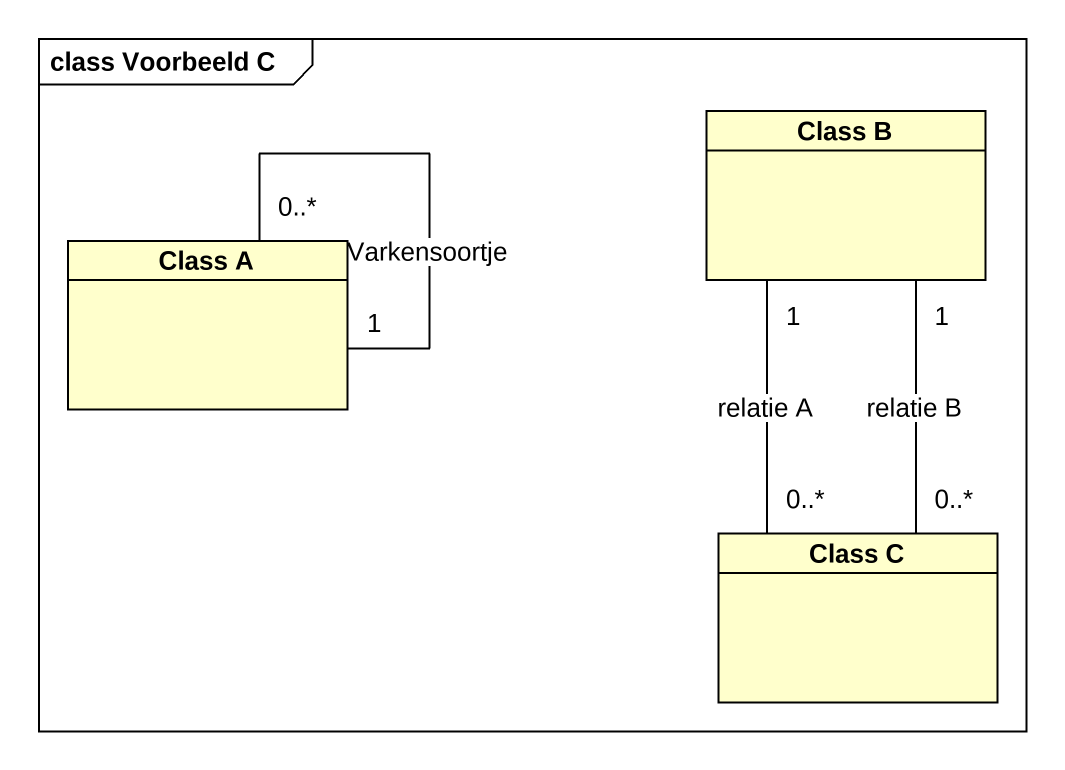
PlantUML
@startuml
mainframe class Voorbeeld C
hide circle
hide empty members
class "Class B" as Class_B
class "Class A" as Class_A
class "Class C" as Class_C
Class_B "1" -- "0..*" Class_C : relatie B
Class_B "1" -- "0..*" Class_C : relatie A
Class_A "1" -- "0..*" Class_A : Varkensoortje
@enduml
